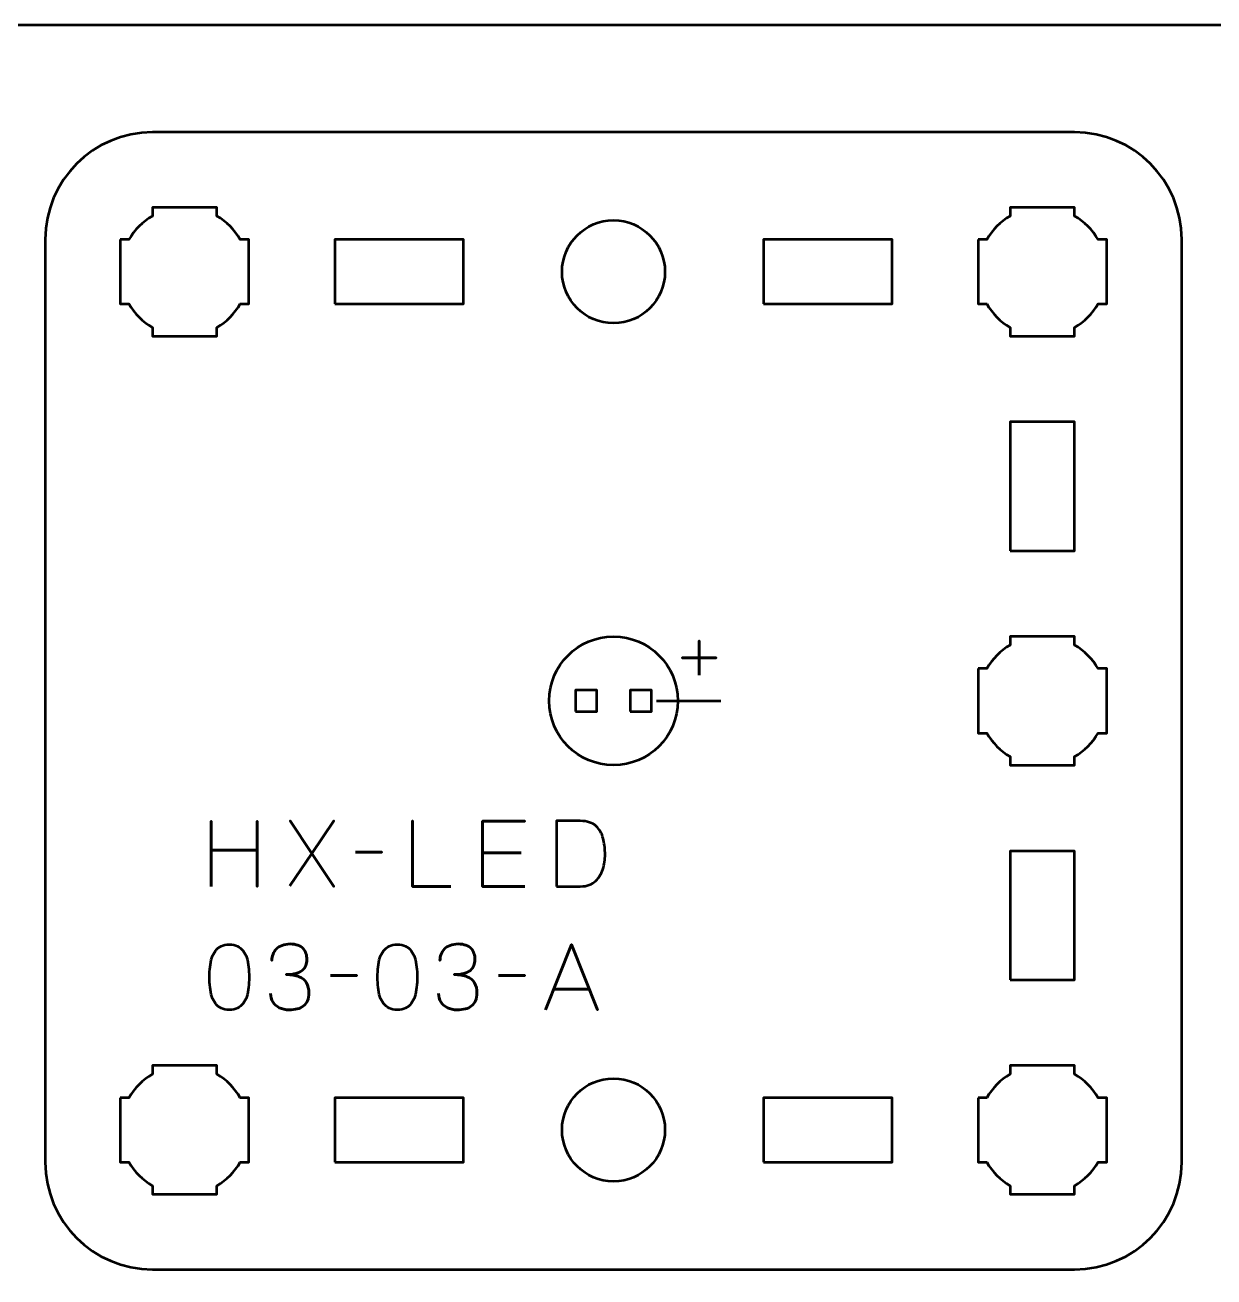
# Model space of a CAD drawing. Header units: centimetres. Extents: x -21 to 0, y -29.7 to 0.
# Drawn here: x -17.14 to -11.6, y -5.84 to 0 of the extents above; entities that cross this region are included whole.
import ezdxf

# ---------------------------------------------------------------- set-up
doc = ezdxf.new("R2010")
doc.units = ezdxf.units.CM
doc.header["$MEASUREMENT"] = 0
doc.layers.add('Layer 1', color=7, linetype='Continuous')

msp = doc.modelspace()

# ---------------------------------------------------------------- linework, layer by layer
at = {"layer": 'Layer 1', "lineweight": 53}
for points in [[(-15.7, -1.3), (-15.1, -1.3), (-15.1, -1), (-15.7, -1), (-15.7, -1.3)], [(-13.7, -1.3), (-13.1, -1.3), (-13.1, -1), (-13.7, -1), (-13.7, -1.3)], [(-12.55, -2.45), (-12.25, -2.45), (-12.25, -1.85), (-12.55, -1.85), (-12.55, -2.45)], [(-14.577, -3.2), (-14.477, -3.2), (-14.477, -3.1), (-14.577, -3.1), (-14.577, -3.2)], [(-14.323, -3.2), (-14.223, -3.2), (-14.223, -3.1), (-14.323, -3.1), (-14.323, -3.2)], [(-12.55, -4.45), (-12.25, -4.45), (-12.25, -3.85), (-12.55, -3.85), (-12.55, -4.45)], [(-15.7, -5.3), (-15.1, -5.3), (-15.1, -5), (-15.7, -5), (-15.7, -5.3)], [(-13.7, -5.3), (-13.1, -5.3), (-13.1, -5), (-13.7, -5), (-13.7, -5.3)]]:
    msp.add_lwpolyline(points, close=True, dxfattribs=at)
for centre in [(-14.4, -1.15), (-14.4, -5.15)]:
    msp.add_ellipse(centre, major_axis=(0, 0.24), ratio=1, dxfattribs=at)
at = {"layer": 'Layer 1', "color": 5, "lineweight": 53}
msp.add_ellipse((-14.4, -3.15), major_axis=(0, 0.3), ratio=1, dxfattribs=at)
at = {"layer": 'Layer 1', "color": 1, "lineweight": 53}
msp.add_open_spline([(-21.00003, -29.19995), (-21.00003, -29.19995), (-21.00003, -5.29992), (-21.00003, -5.29992), (-21.00003, -5.29992), (-21.00003, -5.21709), (-20.93286, -5.14992), (-20.85003, -5.14992), (-20.85003, -5.14992), (-20.7672, -5.14992), (-20.70003, -5.08275), (-20.70003, -4.99992), (-20.70003, -4.99992), (-20.70003, -4.91709), (-20.7672, -4.84992), (-20.85003, -4.84992), (-20.85003, -4.84992), (-20.93286, -4.84992), (-21.00003, -4.78275), (-21.00003, -4.69992), (-21.00003, -4.69992), (-21.00003, -4.61709), (-20.93286, -4.54992), (-20.85003, -4.54992), (-20.85003, -4.54992), (-20.7672, -4.54992), (-20.70003, -4.48275), (-20.70003, -4.39992), (-20.70003, -4.39992), (-20.70003, -4.31709), (-20.7672, -4.24992), (-20.85003, -4.24992), (-20.85003, -4.24992), (-20.93286, -4.24992), (-21.00003, -4.18275), (-21.00003, -4.09992), (-21.00003, -4.09992), (-21.00003, -4.01709), (-20.93286, -3.94992), (-20.85003, -3.94992), (-20.85003, -3.94992), (-20.7672, -3.94992), (-20.70003, -3.88275), (-20.70003, -3.79992), (-20.70003, -3.79992), (-20.70003, -3.71709), (-20.7672, -3.64992), (-20.85003, -3.64992), (-20.85003, -3.64992), (-20.93286, -3.64992), (-21.00003, -3.58275), (-21.00003, -3.49992), (-21.00003, -3.49992), (-21.00003, -3.41709), (-20.93286, -3.34992), (-20.85003, -3.34992), (-20.85003, -3.34992), (-20.7672, -3.34992), (-20.70003, -3.28275), (-20.70003, -3.19992), (-20.70003, -3.19992), (-20.70003, -3.11709), (-20.7672, -3.04992), (-20.85003, -3.04992), (-20.85003, -3.04992), (-20.93286, -3.04992), (-21.00003, -2.98275), (-21.00003, -2.89992), (-21.00003, -2.89992), (-21.00003, -2.81709), (-20.93286, -2.74992), (-20.85003, -2.74992), (-20.85003, -2.74992), (-20.7672, -2.74992), (-20.70003, -2.68275), (-20.70003, -2.59992), (-20.70003, -2.59992), (-20.70003, -2.51709), (-20.7672, -2.44992), (-20.85003, -2.44992), (-20.85003, -2.44992), (-20.93286, -2.44992), (-21.00003, -2.38275), (-21.00003, -2.29992), (-21.00003, -2.29992), (-21.00003, -2.21709), (-20.93286, -2.14992), (-20.85003, -2.14992), (-20.85003, -2.14992), (-20.7672, -2.14992), (-20.70003, -2.08275), (-20.70003, -1.99992), (-20.70003, -1.99992), (-20.70003, -1.91709), (-20.7672, -1.84992), (-20.85003, -1.84992), (-20.85003, -1.84992), (-20.93286, -1.84992), (-21.00003, -1.78275), (-21.00003, -1.69992), (-21.00003, -1.69992), (-21.00003, -1.61709), (-20.93286, -1.54992), (-20.85003, -1.54992), (-20.85003, -1.54992), (-20.7672, -1.54992), (-20.70003, -1.48275), (-20.70003, -1.39992), (-20.70003, -1.39992), (-20.70003, -1.31709), (-20.7672, -1.24992), (-20.85003, -1.24992), (-20.85003, -1.24992), (-20.93286, -1.24992), (-21.00003, -1.18275), (-21.00003, -1.09992), (-21.00003, -1.09992), (-21.00003, -1.09992), (-21.00003, -0.49992), (-21.00003, -0.49992), (-21.00003, -0.49992), (-21.00003, -0.22295), (-20.77694, 0.00004), (-20.49994, 0.00004), (-20.49994, 0.00004), (-20.49994, 0.00004), (-0.50008, 0.00004), (-0.50008, 0.00004), (-0.50008, 0.00004), (-0.22294, 0.00004), (0.00002, -0.22295), (0.00002, -0.49992), (0.00002, -0.49992), (0.00002, -0.49992), (0.00002, -29.19995), (0.00002, -29.19995), (0.00002, -29.19995), (0.00002, -29.47695), (-0.22294, -29.70004), (-0.50008, -29.70004), (-0.50008, -29.70004), (-0.50008, -29.70004), (-20.49994, -29.70004), (-20.49994, -29.70004), (-20.49994, -29.70004), (-20.77694, -29.70004), (-21.00003, -29.47695), (-21.00003, -29.19995)], degree=3, knots=[0, 0, 0, 0, 0.027027, 0.027027, 0.027027, 0.027027, 0.0540541, 0.0540541, 0.0540541, 0.0540541, 0.0810811, 0.0810811, 0.0810811, 0.0810811, 0.1081081, 0.1081081, 0.1081081, 0.1081081, 0.1351351, 0.1351351, 0.1351351, 0.1351351, 0.1621622, 0.1621622, 0.1621622, 0.1621622, 0.1891892, 0.1891892, 0.1891892, 0.1891892, 0.2162162, 0.2162162, 0.2162162, 0.2162162, 0.2432432, 0.2432432, 0.2432432, 0.2432432, 0.2702703, 0.2702703, 0.2702703, 0.2702703, 0.2972973, 0.2972973, 0.2972973, 0.2972973, 0.3243243, 0.3243243, 0.3243243, 0.3243243, 0.3513514, 0.3513514, 0.3513514, 0.3513514, 0.3783784, 0.3783784, 0.3783784, 0.3783784, 0.4054054, 0.4054054, 0.4054054, 0.4054054, 0.4324324, 0.4324324, 0.4324324, 0.4324324, 0.4594595, 0.4594595, 0.4594595, 0.4594595, 0.4864865, 0.4864865, 0.4864865, 0.4864865, 0.5135135, 0.5135135, 0.5135135, 0.5135135, 0.5405405, 0.5405405, 0.5405405, 0.5405405, 0.5675676, 0.5675676, 0.5675676, 0.5675676, 0.5945946, 0.5945946, 0.5945946, 0.5945946, 0.6216216, 0.6216216, 0.6216216, 0.6216216, 0.6486486, 0.6486486, 0.6486486, 0.6486486, 0.6756757, 0.6756757, 0.6756757, 0.6756757, 0.7027027, 0.7027027, 0.7027027, 0.7027027, 0.7297297, 0.7297297, 0.7297297, 0.7297297, 0.7567568, 0.7567568, 0.7567568, 0.7567568, 0.7837838, 0.7837838, 0.7837838, 0.7837838, 0.8108108, 0.8108108, 0.8108108, 0.8108108, 0.8378378, 0.8378378, 0.8378378, 0.8378378, 0.8648649, 0.8648649, 0.8648649, 0.8648649, 0.8918919, 0.8918919, 0.8918919, 0.8918919, 0.9189189, 0.9189189, 0.9189189, 0.9189189, 0.9459459, 0.9459459, 0.9459459, 0.9459459, 0.972973, 0.972973, 0.972973, 0.972973, 1, 1, 1, 1], dxfattribs=at)
at = {"layer": 'Layer 1', "color": 3, "lineweight": 53}
msp.add_open_spline([(-17.05, -5.3), (-17.05, -5.3), (-17.05, -1), (-17.05, -1), (-17.05, -1), (-17.05, -0.72391), (-16.82609, -0.5), (-16.55, -0.5), (-16.55, -0.5), (-16.55, -0.5), (-12.25, -0.5), (-12.25, -0.5), (-12.25, -0.5), (-11.97391, -0.5), (-11.75, -0.72391), (-11.75, -1), (-11.75, -1), (-11.75, -1), (-11.75, -5.3), (-11.75, -5.3), (-11.75, -5.3), (-11.75, -5.57609), (-11.97391, -5.8), (-12.25, -5.8), (-12.25, -5.8), (-12.25, -5.8), (-16.55, -5.8), (-16.55, -5.8), (-16.55, -5.8), (-16.82609, -5.8), (-17.05, -5.57609), (-17.05, -5.3)], degree=3, knots=[0, 0, 0, 0, 0.125, 0.125, 0.125, 0.125, 0.25, 0.25, 0.25, 0.25, 0.375, 0.375, 0.375, 0.375, 0.5, 0.5, 0.5, 0.5, 0.625, 0.625, 0.625, 0.625, 0.75, 0.75, 0.75, 0.75, 0.875, 0.875, 0.875, 0.875, 1, 1, 1, 1], dxfattribs=at)
at = {"layer": 'Layer 1', "lineweight": 53}
for points in [[(-16.7, -1), (-16.7, -1), (-16.65985, -1), (-16.65985, -1), (-16.65985, -1), (-16.6335, -0.95447), (-16.59553, -0.9165), (-16.55, -0.89015), (-16.55, -0.89015), (-16.55, -0.89015), (-16.55, -0.85), (-16.55, -0.85), (-16.55, -0.85), (-16.55, -0.85), (-16.4, -0.85), (-16.4, -0.85), (-16.4, -0.85), (-16.4, -0.85), (-16.25, -0.85), (-16.25, -0.85), (-16.25, -0.85), (-16.25, -0.85), (-16.25, -0.89015), (-16.25, -0.89015), (-16.25, -0.89015), (-16.20447, -0.9165), (-16.1665, -0.95447), (-16.14015, -1), (-16.14015, -1), (-16.14015, -1), (-16.1, -1), (-16.1, -1), (-16.1, -1), (-16.1, -1), (-16.1, -1.15), (-16.1, -1.15), (-16.1, -1.15), (-16.1, -1.15), (-16.1, -1.3), (-16.1, -1.3), (-16.1, -1.3), (-16.1, -1.3), (-16.14015, -1.3), (-16.14015, -1.3), (-16.14015, -1.3), (-16.1665, -1.34553), (-16.20447, -1.3835), (-16.25, -1.40985), (-16.25, -1.40985), (-16.25, -1.40985), (-16.25, -1.45), (-16.25, -1.45), (-16.25, -1.45), (-16.25, -1.45), (-16.4, -1.45), (-16.4, -1.45), (-16.4, -1.45), (-16.4, -1.45), (-16.55, -1.45), (-16.55, -1.45), (-16.55, -1.45), (-16.55, -1.45), (-16.55, -1.40985), (-16.55, -1.40985), (-16.55, -1.40985), (-16.59553, -1.3835), (-16.6335, -1.34553), (-16.65985, -1.3), (-16.65985, -1.3), (-16.65985, -1.3), (-16.7, -1.3), (-16.7, -1.3), (-16.7, -1.3), (-16.7, -1.3), (-16.7, -1.15), (-16.7, -1.15), (-16.7, -1.15), (-16.7, -1.15), (-16.7, -1), (-16.7, -1)], [(-12.7, -1), (-12.7, -1), (-12.65985, -1), (-12.65985, -1), (-12.65985, -1), (-12.6335, -0.95447), (-12.59553, -0.9165), (-12.55, -0.89015), (-12.55, -0.89015), (-12.55, -0.89015), (-12.55, -0.85), (-12.55, -0.85), (-12.55, -0.85), (-12.55, -0.85), (-12.4, -0.85), (-12.4, -0.85), (-12.4, -0.85), (-12.4, -0.85), (-12.25, -0.85), (-12.25, -0.85), (-12.25, -0.85), (-12.25, -0.85), (-12.25, -0.89015), (-12.25, -0.89015), (-12.25, -0.89015), (-12.20447, -0.9165), (-12.1665, -0.95447), (-12.14015, -1), (-12.14015, -1), (-12.14015, -1), (-12.1, -1), (-12.1, -1), (-12.1, -1), (-12.1, -1), (-12.1, -1.15), (-12.1, -1.15), (-12.1, -1.15), (-12.1, -1.15), (-12.1, -1.3), (-12.1, -1.3), (-12.1, -1.3), (-12.1, -1.3), (-12.14015, -1.3), (-12.14015, -1.3), (-12.14015, -1.3), (-12.1665, -1.34553), (-12.20447, -1.3835), (-12.25, -1.40985), (-12.25, -1.40985), (-12.25, -1.40985), (-12.25, -1.45), (-12.25, -1.45), (-12.25, -1.45), (-12.25, -1.45), (-12.4, -1.45), (-12.4, -1.45), (-12.4, -1.45), (-12.4, -1.45), (-12.55, -1.45), (-12.55, -1.45), (-12.55, -1.45), (-12.55, -1.45), (-12.55, -1.40985), (-12.55, -1.40985), (-12.55, -1.40985), (-12.59553, -1.3835), (-12.6335, -1.34553), (-12.65985, -1.3), (-12.65985, -1.3), (-12.65985, -1.3), (-12.7, -1.3), (-12.7, -1.3), (-12.7, -1.3), (-12.7, -1.3), (-12.7, -1.15), (-12.7, -1.15), (-12.7, -1.15), (-12.7, -1.15), (-12.7, -1), (-12.7, -1)], [(-12.7, -3), (-12.7, -3), (-12.65985, -3), (-12.65985, -3), (-12.65985, -3), (-12.6335, -2.95447), (-12.59553, -2.9165), (-12.55, -2.89015), (-12.55, -2.89015), (-12.55, -2.89015), (-12.55, -2.85), (-12.55, -2.85), (-12.55, -2.85), (-12.55, -2.85), (-12.4, -2.85), (-12.4, -2.85), (-12.4, -2.85), (-12.4, -2.85), (-12.25, -2.85), (-12.25, -2.85), (-12.25, -2.85), (-12.25, -2.85), (-12.25, -2.89015), (-12.25, -2.89015), (-12.25, -2.89015), (-12.20447, -2.9165), (-12.1665, -2.95447), (-12.14015, -3), (-12.14015, -3), (-12.14015, -3), (-12.1, -3), (-12.1, -3), (-12.1, -3), (-12.1, -3), (-12.1, -3.15), (-12.1, -3.15), (-12.1, -3.15), (-12.1, -3.15), (-12.1, -3.3), (-12.1, -3.3), (-12.1, -3.3), (-12.1, -3.3), (-12.14015, -3.3), (-12.14015, -3.3), (-12.14015, -3.3), (-12.1665, -3.34553), (-12.20447, -3.3835), (-12.25, -3.40985), (-12.25, -3.40985), (-12.25, -3.40985), (-12.25, -3.45), (-12.25, -3.45), (-12.25, -3.45), (-12.25, -3.45), (-12.4, -3.45), (-12.4, -3.45), (-12.4, -3.45), (-12.4, -3.45), (-12.55, -3.45), (-12.55, -3.45), (-12.55, -3.45), (-12.55, -3.45), (-12.55, -3.40985), (-12.55, -3.40985), (-12.55, -3.40985), (-12.59553, -3.3835), (-12.6335, -3.34553), (-12.65985, -3.3), (-12.65985, -3.3), (-12.65985, -3.3), (-12.7, -3.3), (-12.7, -3.3), (-12.7, -3.3), (-12.7, -3.3), (-12.7, -3.15), (-12.7, -3.15), (-12.7, -3.15), (-12.7, -3.15), (-12.7, -3), (-12.7, -3)], [(-16.7, -5), (-16.7, -5), (-16.65985, -5), (-16.65985, -5), (-16.65985, -5), (-16.6335, -4.95447), (-16.59553, -4.9165), (-16.55, -4.89015), (-16.55, -4.89015), (-16.55, -4.89015), (-16.55, -4.85), (-16.55, -4.85), (-16.55, -4.85), (-16.55, -4.85), (-16.4, -4.85), (-16.4, -4.85), (-16.4, -4.85), (-16.4, -4.85), (-16.25, -4.85), (-16.25, -4.85), (-16.25, -4.85), (-16.25, -4.85), (-16.25, -4.89015), (-16.25, -4.89015), (-16.25, -4.89015), (-16.20447, -4.9165), (-16.1665, -4.95447), (-16.14015, -5), (-16.14015, -5), (-16.14015, -5), (-16.1, -5), (-16.1, -5), (-16.1, -5), (-16.1, -5), (-16.1, -5.15), (-16.1, -5.15), (-16.1, -5.15), (-16.1, -5.15), (-16.1, -5.3), (-16.1, -5.3), (-16.1, -5.3), (-16.1, -5.3), (-16.14015, -5.3), (-16.14015, -5.3), (-16.14015, -5.3), (-16.1665, -5.34553), (-16.20447, -5.3835), (-16.25, -5.40985), (-16.25, -5.40985), (-16.25, -5.40985), (-16.25, -5.45), (-16.25, -5.45), (-16.25, -5.45), (-16.25, -5.45), (-16.4, -5.45), (-16.4, -5.45), (-16.4, -5.45), (-16.4, -5.45), (-16.55, -5.45), (-16.55, -5.45), (-16.55, -5.45), (-16.55, -5.45), (-16.55, -5.40985), (-16.55, -5.40985), (-16.55, -5.40985), (-16.59553, -5.3835), (-16.6335, -5.34553), (-16.65985, -5.3), (-16.65985, -5.3), (-16.65985, -5.3), (-16.7, -5.3), (-16.7, -5.3), (-16.7, -5.3), (-16.7, -5.3), (-16.7, -5.15), (-16.7, -5.15), (-16.7, -5.15), (-16.7, -5.15), (-16.7, -5), (-16.7, -5)], [(-12.7, -5), (-12.7, -5), (-12.65985, -5), (-12.65985, -5), (-12.65985, -5), (-12.6335, -4.95447), (-12.59553, -4.9165), (-12.55, -4.89015), (-12.55, -4.89015), (-12.55, -4.89015), (-12.55, -4.85), (-12.55, -4.85), (-12.55, -4.85), (-12.55, -4.85), (-12.4, -4.85), (-12.4, -4.85), (-12.4, -4.85), (-12.4, -4.85), (-12.25, -4.85), (-12.25, -4.85), (-12.25, -4.85), (-12.25, -4.85), (-12.25, -4.89015), (-12.25, -4.89015), (-12.25, -4.89015), (-12.20447, -4.9165), (-12.1665, -4.95447), (-12.14015, -5), (-12.14015, -5), (-12.14015, -5), (-12.1, -5), (-12.1, -5), (-12.1, -5), (-12.1, -5), (-12.1, -5.15), (-12.1, -5.15), (-12.1, -5.15), (-12.1, -5.15), (-12.1, -5.3), (-12.1, -5.3), (-12.1, -5.3), (-12.1, -5.3), (-12.14015, -5.3), (-12.14015, -5.3), (-12.14015, -5.3), (-12.1665, -5.34553), (-12.20447, -5.3835), (-12.25, -5.40985), (-12.25, -5.40985), (-12.25, -5.40985), (-12.25, -5.45), (-12.25, -5.45), (-12.25, -5.45), (-12.25, -5.45), (-12.4, -5.45), (-12.4, -5.45), (-12.4, -5.45), (-12.4, -5.45), (-12.55, -5.45), (-12.55, -5.45), (-12.55, -5.45), (-12.55, -5.45), (-12.55, -5.40985), (-12.55, -5.40985), (-12.55, -5.40985), (-12.59553, -5.3835), (-12.6335, -5.34553), (-12.65985, -5.3), (-12.65985, -5.3), (-12.65985, -5.3), (-12.7, -5.3), (-12.7, -5.3), (-12.7, -5.3), (-12.7, -5.3), (-12.7, -5.15), (-12.7, -5.15), (-12.7, -5.15), (-12.7, -5.15), (-12.7, -5), (-12.7, -5)]]:
    msp.add_open_spline(points, degree=3, knots=[0, 0, 0, 0, 0.05, 0.05, 0.05, 0.05, 0.1, 0.1, 0.1, 0.1, 0.15, 0.15, 0.15, 0.15, 0.2, 0.2, 0.2, 0.2, 0.25, 0.25, 0.25, 0.25, 0.3, 0.3, 0.3, 0.3, 0.35, 0.35, 0.35, 0.35, 0.4, 0.4, 0.4, 0.4, 0.45, 0.45, 0.45, 0.45, 0.5, 0.5, 0.5, 0.5, 0.55, 0.55, 0.55, 0.55, 0.6, 0.6, 0.6, 0.6, 0.65, 0.65, 0.65, 0.65, 0.7, 0.7, 0.7, 0.7, 0.75, 0.75, 0.75, 0.75, 0.8, 0.8, 0.8, 0.8, 0.85, 0.85, 0.85, 0.85, 0.9, 0.9, 0.9, 0.9, 0.95, 0.95, 0.95, 0.95, 1, 1, 1, 1], dxfattribs=at)
at = {"layer": 'Layer 1', "color": 5, "lineweight": 53}
for points, knots in [([(-14, -3.02959), (-14, -3.02959), (-14, -2.95), (-14, -2.95), (-14, -2.95), (-14, -2.95), (-14.07916, -2.95), (-14.07916, -2.95), (-14.07916, -2.95), (-14.07916, -2.95), (-14, -2.95), (-14, -2.95), (-14, -2.95), (-14, -2.95), (-14, -2.87042), (-14, -2.87042), (-14, -2.87042), (-14, -2.87042), (-14, -2.95), (-14, -2.95), (-14, -2.95), (-14, -2.95), (-13.92083, -2.95), (-13.92083, -2.95), (-13.92083, -2.95), (-13.92083, -2.95), (-14, -2.95), (-14, -2.95), (-14, -2.95), (-14, -2.95), (-14, -3.02959), (-14, -3.02959)], [0, 0, 0, 0, 0.125, 0.125, 0.125, 0.125, 0.25, 0.25, 0.25, 0.25, 0.375, 0.375, 0.375, 0.375, 0.5, 0.5, 0.5, 0.5, 0.625, 0.625, 0.625, 0.625, 0.75, 0.75, 0.75, 0.75, 0.875, 0.875, 0.875, 0.875, 1, 1, 1, 1]), ([(-16.27632, -4.01494), (-16.27632, -4.01494), (-16.27632, -3.84603), (-16.27632, -3.84603), (-16.27632, -3.84603), (-16.27632, -3.84603), (-16.06085, -3.84603), (-16.06085, -3.84603), (-16.06085, -3.84603), (-16.06085, -3.84603), (-16.06085, -4.01494), (-16.06085, -4.01494), (-16.06085, -4.01494), (-16.06085, -4.01494), (-16.06085, -3.71014), (-16.06085, -3.71014), (-16.06085, -3.71014), (-16.06085, -3.71014), (-16.06085, -3.84603), (-16.06085, -3.84603), (-16.06085, -3.84603), (-16.06085, -3.84603), (-16.27632, -3.84603), (-16.27632, -3.84603), (-16.27632, -3.84603), (-16.27632, -3.84603), (-16.27632, -3.71014), (-16.27632, -3.71014), (-16.27632, -3.71014), (-16.27632, -3.71014), (-16.27632, -4.01494), (-16.27632, -4.01494)], [0, 0, 0, 0, 0.125, 0.125, 0.125, 0.125, 0.25, 0.25, 0.25, 0.25, 0.375, 0.375, 0.375, 0.375, 0.5, 0.5, 0.5, 0.5, 0.625, 0.625, 0.625, 0.625, 0.75, 0.75, 0.75, 0.75, 0.875, 0.875, 0.875, 0.875, 1, 1, 1, 1]), ([(-15.90887, -4.01282), (-15.90887, -4.01282), (-15.80642, -3.86127), (-15.80642, -3.86127), (-15.80642, -3.86127), (-15.80642, -3.86127), (-15.90718, -3.70972), (-15.90718, -3.70972), (-15.90718, -3.70972), (-15.90718, -3.70972), (-15.80642, -3.86127), (-15.80642, -3.86127), (-15.80642, -3.86127), (-15.80642, -3.86127), (-15.7044, -3.70972), (-15.7044, -3.70972), (-15.7044, -3.70972), (-15.7044, -3.70972), (-15.80642, -3.86127), (-15.80642, -3.86127), (-15.80642, -3.86127), (-15.80642, -3.86127), (-15.7044, -4.01494), (-15.7044, -4.01494), (-15.7044, -4.01494), (-15.7044, -4.01494), (-15.80642, -3.86127), (-15.80642, -3.86127), (-15.80642, -3.86127), (-15.80642, -3.86127), (-15.90887, -4.01282), (-15.90887, -4.01282)], [0, 0, 0, 0, 0.125, 0.125, 0.125, 0.125, 0.25, 0.25, 0.25, 0.25, 0.375, 0.375, 0.375, 0.375, 0.5, 0.5, 0.5, 0.5, 0.625, 0.625, 0.625, 0.625, 0.75, 0.75, 0.75, 0.75, 0.875, 0.875, 0.875, 0.875, 1, 1, 1, 1]), ([(-15.15916, -4.01494), (-15.15916, -4.01494), (-15.33738, -4.01494), (-15.33738, -4.01494), (-15.33738, -4.01494), (-15.33738, -4.01494), (-15.33738, -3.70972), (-15.33738, -3.70972), (-15.33738, -3.70972), (-15.33738, -3.70972), (-15.33738, -4.01494), (-15.33738, -4.01494), (-15.33738, -4.01494), (-15.33738, -4.01494), (-15.15916, -4.01494), (-15.15916, -4.01494)], [0, 0, 0, 0, 0.25, 0.25, 0.25, 0.25, 0.5, 0.5, 0.5, 0.5, 0.75, 0.75, 0.75, 0.75, 1, 1, 1, 1]), ([(-14.81415, -4.01494), (-14.81415, -4.01494), (-15.01142, -4.01494), (-15.01142, -4.01494), (-15.01142, -4.01494), (-15.01142, -4.01494), (-15.01142, -3.71141), (-15.01142, -3.71141), (-15.01142, -3.71141), (-15.01142, -3.71141), (-14.81415, -3.71141), (-14.81415, -3.71141), (-14.81415, -3.71141), (-14.81415, -3.71141), (-15.01142, -3.71141), (-15.01142, -3.71141), (-15.01142, -3.71141), (-15.01142, -3.71141), (-15.01142, -4.01494), (-15.01142, -4.01494), (-15.01142, -4.01494), (-15.01142, -4.01494), (-14.81415, -4.01494), (-14.81415, -4.01494)], [0, 0, 0, 0, 0.1666667, 0.1666667, 0.1666667, 0.1666667, 0.3333333, 0.3333333, 0.3333333, 0.3333333, 0.5, 0.5, 0.5, 0.5, 0.6666667, 0.6666667, 0.6666667, 0.6666667, 0.8333333, 0.8333333, 0.8333333, 0.8333333, 1, 1, 1, 1]), ([(-14.66514, -4.01494), (-14.66514, -4.01494), (-14.66514, -3.70972), (-14.66514, -3.70972), (-14.66514, -3.70972), (-14.66514, -3.70972), (-14.55507, -3.70972), (-14.55507, -3.70972), (-14.55507, -3.70972), (-14.53835, -3.70979), (-14.52389, -3.71198), (-14.51168, -3.71628), (-14.51168, -3.71628), (-14.49955, -3.72058), (-14.48925, -3.72651), (-14.48092, -3.73399), (-14.48092, -3.73399), (-14.47253, -3.74154), (-14.46575, -3.75022), (-14.46046, -3.75995), (-14.46046, -3.75995), (-14.45517, -3.76976), (-14.45108, -3.7802), (-14.44818, -3.79128), (-14.44818, -3.79128), (-14.44529, -3.80229), (-14.44325, -3.81351), (-14.44198, -3.82486), (-14.44198, -3.82486), (-14.44071, -3.83622), (-14.43986, -3.84723), (-14.43951, -3.85788), (-14.43951, -3.85788), (-14.43901, -3.86854), (-14.43936, -3.87976), (-14.44049, -3.89154), (-14.44049, -3.89154), (-14.44162, -3.90332), (-14.44374, -3.9151), (-14.44691, -3.92682), (-14.44691, -3.92682), (-14.45002, -3.93853), (-14.45446, -3.94968), (-14.46018, -3.96019), (-14.46018, -3.96019), (-14.46582, -3.97077), (-14.47302, -3.98016), (-14.48163, -3.98834), (-14.48163, -3.98834), (-14.49031, -3.99653), (-14.50068, -4.00302), (-14.51281, -4.00774), (-14.51281, -4.00774), (-14.52495, -4.01247), (-14.53906, -4.01487), (-14.55507, -4.01494), (-14.55507, -4.01494), (-14.55507, -4.01494), (-14.66514, -4.01494), (-14.66514, -4.01494)], [0, 0, 0, 0, 0.0666667, 0.0666667, 0.0666667, 0.0666667, 0.1333333, 0.1333333, 0.1333333, 0.1333333, 0.2, 0.2, 0.2, 0.2, 0.2666667, 0.2666667, 0.2666667, 0.2666667, 0.3333333, 0.3333333, 0.3333333, 0.3333333, 0.4, 0.4, 0.4, 0.4, 0.4666667, 0.4666667, 0.4666667, 0.4666667, 0.5333333, 0.5333333, 0.5333333, 0.5333333, 0.6, 0.6, 0.6, 0.6, 0.6666667, 0.6666667, 0.6666667, 0.6666667, 0.7333333, 0.7333333, 0.7333333, 0.7333333, 0.8, 0.8, 0.8, 0.8, 0.8666667, 0.8666667, 0.8666667, 0.8666667, 0.9333333, 0.9333333, 0.9333333, 0.9333333, 1, 1, 1, 1]), ([(-14.66514, -4.01494), (-14.66514, -4.01494), (-14.66514, -3.70972), (-14.66514, -3.70972), (-14.66514, -3.70972), (-14.66514, -3.70972), (-14.55507, -3.70972), (-14.55507, -3.70972), (-14.55507, -3.70972), (-14.53835, -3.70979), (-14.52389, -3.71198), (-14.51168, -3.71628), (-14.51168, -3.71628), (-14.49955, -3.72058), (-14.48925, -3.72651), (-14.48092, -3.73399), (-14.48092, -3.73399), (-14.47253, -3.74154), (-14.46575, -3.75022), (-14.46046, -3.75995), (-14.46046, -3.75995), (-14.45517, -3.76976), (-14.45108, -3.7802), (-14.44818, -3.79128), (-14.44818, -3.79128), (-14.44529, -3.80229), (-14.44325, -3.81351), (-14.44198, -3.82486), (-14.44198, -3.82486), (-14.44071, -3.83622), (-14.43986, -3.84723), (-14.43951, -3.85788), (-14.43951, -3.85788), (-14.43901, -3.86854), (-14.43936, -3.87976), (-14.44049, -3.89154), (-14.44049, -3.89154), (-14.44162, -3.90332), (-14.44374, -3.9151), (-14.44691, -3.92682), (-14.44691, -3.92682), (-14.45002, -3.93853), (-14.45446, -3.94968), (-14.46018, -3.96019), (-14.46018, -3.96019), (-14.46582, -3.97077), (-14.47302, -3.98016), (-14.48163, -3.98834), (-14.48163, -3.98834), (-14.49031, -3.99653), (-14.50068, -4.00302), (-14.51281, -4.00774), (-14.51281, -4.00774), (-14.52495, -4.01247), (-14.53906, -4.01487), (-14.55507, -4.01494), (-14.55507, -4.01494), (-14.55507, -4.01494), (-14.66514, -4.01494), (-14.66514, -4.01494)], [0, 0, 0, 0, 0.0666667, 0.0666667, 0.0666667, 0.0666667, 0.1333333, 0.1333333, 0.1333333, 0.1333333, 0.2, 0.2, 0.2, 0.2, 0.2666667, 0.2666667, 0.2666667, 0.2666667, 0.3333333, 0.3333333, 0.3333333, 0.3333333, 0.4, 0.4, 0.4, 0.4, 0.4666667, 0.4666667, 0.4666667, 0.4666667, 0.5333333, 0.5333333, 0.5333333, 0.5333333, 0.6, 0.6, 0.6, 0.6, 0.6666667, 0.6666667, 0.6666667, 0.6666667, 0.7333333, 0.7333333, 0.7333333, 0.7333333, 0.8, 0.8, 0.8, 0.8, 0.8666667, 0.8666667, 0.8666667, 0.8666667, 0.9333333, 0.9333333, 0.9333333, 0.9333333, 1, 1, 1, 1]), ([(-15.60323, -3.85534), (-15.60323, -3.85534), (-15.48004, -3.85534), (-15.48004, -3.85534), (-15.48004, -3.85534), (-15.48004, -3.85534), (-15.60323, -3.85534), (-15.60323, -3.85534)], [0, 0, 0, 0, 0.5, 0.5, 0.5, 0.5, 1, 1, 1, 1]), ([(-14.83108, -3.85873), (-14.83108, -3.85873), (-15.01142, -3.85873), (-15.01142, -3.85873), (-15.01142, -3.85873), (-15.01142, -3.85873), (-14.83108, -3.85873), (-14.83108, -3.85873)], [0, 0, 0, 0, 0.5, 0.5, 0.5, 0.5, 1, 1, 1, 1]), ([(-16.19144, -4.59025), (-16.17663, -4.59018), (-16.16386, -4.58757), (-16.1532, -4.58249), (-16.1532, -4.58249), (-16.14262, -4.57741), (-16.1338, -4.57014), (-16.12675, -4.5609), (-16.12675, -4.5609), (-16.11976, -4.55159), (-16.11426, -4.54058), (-16.11017, -4.52788), (-16.11017, -4.52788), (-16.10614, -4.51518), (-16.10325, -4.50128), (-16.10163, -4.48604), (-16.10163, -4.48604), (-16.09993, -4.4708), (-16.09909, -4.45478), (-16.09916, -4.43785), (-16.09916, -4.43785), (-16.09909, -4.42099), (-16.09993, -4.40497), (-16.10163, -4.3898), (-16.10163, -4.3898), (-16.10325, -4.37463), (-16.10614, -4.36066), (-16.11017, -4.34796), (-16.11017, -4.34796), (-16.11426, -4.33533), (-16.11976, -4.32433), (-16.12675, -4.31494), (-16.12675, -4.31494), (-16.1338, -4.30563), (-16.14262, -4.29836), (-16.1532, -4.29328), (-16.1532, -4.29328), (-16.16386, -4.28813), (-16.17663, -4.28552), (-16.19144, -4.28545), (-16.19144, -4.28545), (-16.20626, -4.28552), (-16.21903, -4.28813), (-16.22969, -4.29328), (-16.22969, -4.29328), (-16.24027, -4.29836), (-16.24909, -4.30563), (-16.25614, -4.31494), (-16.25614, -4.31494), (-16.26313, -4.32433), (-16.26863, -4.33533), (-16.27272, -4.34796), (-16.27272, -4.34796), (-16.27675, -4.36066), (-16.27964, -4.37463), (-16.28126, -4.3898), (-16.28126, -4.3898), (-16.28295, -4.40497), (-16.2838, -4.42099), (-16.28373, -4.43785), (-16.28373, -4.43785), (-16.2838, -4.45478), (-16.28295, -4.4708), (-16.28126, -4.48604), (-16.28126, -4.48604), (-16.27964, -4.50128), (-16.27675, -4.51518), (-16.27272, -4.52788), (-16.27272, -4.52788), (-16.26863, -4.54058), (-16.26313, -4.55159), (-16.25614, -4.5609), (-16.25614, -4.5609), (-16.24909, -4.57014), (-16.24027, -4.57741), (-16.22969, -4.58249), (-16.22969, -4.58249), (-16.21903, -4.58757), (-16.20626, -4.59018), (-16.19144, -4.59025)], [0, 0, 0, 0, 0.05, 0.05, 0.05, 0.05, 0.1, 0.1, 0.1, 0.1, 0.15, 0.15, 0.15, 0.15, 0.2, 0.2, 0.2, 0.2, 0.25, 0.25, 0.25, 0.25, 0.3, 0.3, 0.3, 0.3, 0.35, 0.35, 0.35, 0.35, 0.4, 0.4, 0.4, 0.4, 0.45, 0.45, 0.45, 0.45, 0.5, 0.5, 0.5, 0.5, 0.55, 0.55, 0.55, 0.55, 0.6, 0.6, 0.6, 0.6, 0.65, 0.65, 0.65, 0.65, 0.7, 0.7, 0.7, 0.7, 0.75, 0.75, 0.75, 0.75, 0.8, 0.8, 0.8, 0.8, 0.85, 0.85, 0.85, 0.85, 0.9, 0.9, 0.9, 0.9, 0.95, 0.95, 0.95, 0.95, 1, 1, 1, 1]), ([(-16.19144, -4.59025), (-16.17663, -4.59018), (-16.16386, -4.58757), (-16.1532, -4.58249), (-16.1532, -4.58249), (-16.14262, -4.57741), (-16.1338, -4.57014), (-16.12675, -4.5609), (-16.12675, -4.5609), (-16.11976, -4.55159), (-16.11426, -4.54058), (-16.11017, -4.52788), (-16.11017, -4.52788), (-16.10614, -4.51518), (-16.10325, -4.50128), (-16.10163, -4.48604), (-16.10163, -4.48604), (-16.09993, -4.4708), (-16.09909, -4.45478), (-16.09916, -4.43785), (-16.09916, -4.43785), (-16.09909, -4.42099), (-16.09993, -4.40497), (-16.10163, -4.3898), (-16.10163, -4.3898), (-16.10325, -4.37463), (-16.10614, -4.36066), (-16.11017, -4.34796), (-16.11017, -4.34796), (-16.11426, -4.33533), (-16.11976, -4.32433), (-16.12675, -4.31494), (-16.12675, -4.31494), (-16.1338, -4.30563), (-16.14262, -4.29836), (-16.1532, -4.29328), (-16.1532, -4.29328), (-16.16386, -4.28813), (-16.17663, -4.28552), (-16.19144, -4.28545), (-16.19144, -4.28545), (-16.20626, -4.28552), (-16.21903, -4.28813), (-16.22969, -4.29328), (-16.22969, -4.29328), (-16.24027, -4.29836), (-16.24909, -4.30563), (-16.25614, -4.31494), (-16.25614, -4.31494), (-16.26313, -4.32433), (-16.26863, -4.33533), (-16.27272, -4.34796), (-16.27272, -4.34796), (-16.27675, -4.36066), (-16.27964, -4.37463), (-16.28126, -4.3898), (-16.28126, -4.3898), (-16.28295, -4.40497), (-16.2838, -4.42099), (-16.28373, -4.43785), (-16.28373, -4.43785), (-16.2838, -4.45478), (-16.28295, -4.4708), (-16.28126, -4.48604), (-16.28126, -4.48604), (-16.27964, -4.50128), (-16.27675, -4.51518), (-16.27272, -4.52788), (-16.27272, -4.52788), (-16.26863, -4.54058), (-16.26313, -4.55159), (-16.25614, -4.5609), (-16.25614, -4.5609), (-16.24909, -4.57014), (-16.24027, -4.57741), (-16.22969, -4.58249), (-16.22969, -4.58249), (-16.21903, -4.58757), (-16.20626, -4.59018), (-16.19144, -4.59025)], [0, 0, 0, 0, 0.05, 0.05, 0.05, 0.05, 0.1, 0.1, 0.1, 0.1, 0.15, 0.15, 0.15, 0.15, 0.2, 0.2, 0.2, 0.2, 0.25, 0.25, 0.25, 0.25, 0.3, 0.3, 0.3, 0.3, 0.35, 0.35, 0.35, 0.35, 0.4, 0.4, 0.4, 0.4, 0.45, 0.45, 0.45, 0.45, 0.5, 0.5, 0.5, 0.5, 0.55, 0.55, 0.55, 0.55, 0.6, 0.6, 0.6, 0.6, 0.65, 0.65, 0.65, 0.65, 0.7, 0.7, 0.7, 0.7, 0.75, 0.75, 0.75, 0.75, 0.8, 0.8, 0.8, 0.8, 0.85, 0.85, 0.85, 0.85, 0.9, 0.9, 0.9, 0.9, 0.95, 0.95, 0.95, 0.95, 1, 1, 1, 1]), ([(-15.99883, -4.51363), (-15.99876, -4.52887), (-15.99523, -4.54213), (-15.98825, -4.55363), (-15.98825, -4.55363), (-15.98126, -4.56506), (-15.97131, -4.57402), (-15.95833, -4.58044), (-15.95833, -4.58044), (-15.94535, -4.58686), (-15.92976, -4.59011), (-15.91162, -4.59025), (-15.91162, -4.59025), (-15.89801, -4.59025), (-15.88566, -4.58884), (-15.87444, -4.58588), (-15.87444, -4.58588), (-15.86329, -4.58291), (-15.8537, -4.57833), (-15.84558, -4.57205), (-15.84558, -4.57205), (-15.83747, -4.56577), (-15.83126, -4.55765), (-15.82682, -4.54778), (-15.82682, -4.54778), (-15.82244, -4.53783), (-15.82026, -4.5259), (-15.82019, -4.51193), (-15.82019, -4.51193), (-15.82011, -4.49331), (-15.82392, -4.47757), (-15.83147, -4.4648), (-15.83147, -4.4648), (-15.83902, -4.45203), (-15.85074, -4.44244), (-15.86647, -4.43588), (-15.86647, -4.43588), (-15.8822, -4.42931), (-15.90238, -4.426), (-15.92686, -4.426), (-15.92686, -4.426), (-15.90859, -4.42607), (-15.89328, -4.42438), (-15.88079, -4.42092), (-15.88079, -4.42092), (-15.86837, -4.41746), (-15.85843, -4.41259), (-15.85095, -4.40624), (-15.85095, -4.40624), (-15.84347, -4.39996), (-15.83804, -4.39248), (-15.83479, -4.38388), (-15.83479, -4.38388), (-15.83147, -4.37534), (-15.82985, -4.36596), (-15.82992, -4.35573), (-15.82992, -4.35573), (-15.82985, -4.34549), (-15.83126, -4.33604), (-15.83408, -4.32729), (-15.83408, -4.32729), (-15.83684, -4.31854), (-15.84135, -4.31085), (-15.84749, -4.30429), (-15.84749, -4.30429), (-15.85363, -4.29773), (-15.86174, -4.29258), (-15.87169, -4.28891), (-15.87169, -4.28891), (-15.88171, -4.28524), (-15.89392, -4.28341), (-15.90824, -4.28334), (-15.90824, -4.28334), (-15.92249, -4.28341), (-15.93498, -4.28552), (-15.94556, -4.28962), (-15.94556, -4.28962), (-15.95622, -4.29371), (-15.96496, -4.29928), (-15.97202, -4.30641), (-15.97202, -4.30641), (-15.979, -4.31353), (-15.98423, -4.32165), (-15.98768, -4.33082), (-15.98768, -4.33082), (-15.99121, -4.33999), (-15.9929, -4.34973), (-15.9929, -4.35996), (-15.9929, -4.35996), (-15.9929, -4.34973), (-15.99121, -4.33999), (-15.98768, -4.33082), (-15.98768, -4.33082), (-15.98423, -4.32165), (-15.979, -4.31353), (-15.97202, -4.30641), (-15.97202, -4.30641), (-15.96496, -4.29928), (-15.95622, -4.29371), (-15.94556, -4.28962), (-15.94556, -4.28962), (-15.93498, -4.28552), (-15.92249, -4.28341), (-15.90824, -4.28334), (-15.90824, -4.28334), (-15.89392, -4.28341), (-15.88171, -4.28524), (-15.87169, -4.28891), (-15.87169, -4.28891), (-15.86174, -4.29258), (-15.85363, -4.29773), (-15.84749, -4.30429), (-15.84749, -4.30429), (-15.84135, -4.31085), (-15.83684, -4.31854), (-15.83408, -4.32729), (-15.83408, -4.32729), (-15.83126, -4.33604), (-15.82985, -4.34549), (-15.82992, -4.35573), (-15.82992, -4.35573), (-15.82985, -4.36596), (-15.83147, -4.37534), (-15.83479, -4.38388), (-15.83479, -4.38388), (-15.83804, -4.39248), (-15.84347, -4.39996), (-15.85095, -4.40624), (-15.85095, -4.40624), (-15.85843, -4.41259), (-15.86837, -4.41746), (-15.88079, -4.42092), (-15.88079, -4.42092), (-15.89328, -4.42438), (-15.90859, -4.42607), (-15.92686, -4.426), (-15.92686, -4.426), (-15.90238, -4.426), (-15.8822, -4.42931), (-15.86647, -4.43588), (-15.86647, -4.43588), (-15.85074, -4.44244), (-15.83902, -4.45203), (-15.83147, -4.4648), (-15.83147, -4.4648), (-15.82392, -4.47757), (-15.82011, -4.49331), (-15.82019, -4.51193), (-15.82019, -4.51193), (-15.82026, -4.5259), (-15.82244, -4.53783), (-15.82682, -4.54778), (-15.82682, -4.54778), (-15.83126, -4.55765), (-15.83747, -4.56577), (-15.84558, -4.57205), (-15.84558, -4.57205), (-15.8537, -4.57833), (-15.86329, -4.58291), (-15.87444, -4.58588), (-15.87444, -4.58588), (-15.88566, -4.58884), (-15.89801, -4.59025), (-15.91162, -4.59025), (-15.91162, -4.59025), (-15.92976, -4.59011), (-15.94535, -4.58686), (-15.95833, -4.58044), (-15.95833, -4.58044), (-15.97131, -4.57402), (-15.98126, -4.56506), (-15.98825, -4.55363), (-15.98825, -4.55363), (-15.99523, -4.54213), (-15.99876, -4.52887), (-15.99883, -4.51363)], [0, 0, 0, 0, 0.0227273, 0.0227273, 0.0227273, 0.0227273, 0.0454545, 0.0454545, 0.0454545, 0.0454545, 0.0681818, 0.0681818, 0.0681818, 0.0681818, 0.0909091, 0.0909091, 0.0909091, 0.0909091, 0.1136364, 0.1136364, 0.1136364, 0.1136364, 0.1363636, 0.1363636, 0.1363636, 0.1363636, 0.1590909, 0.1590909, 0.1590909, 0.1590909, 0.1818182, 0.1818182, 0.1818182, 0.1818182, 0.2045455, 0.2045455, 0.2045455, 0.2045455, 0.2272727, 0.2272727, 0.2272727, 0.2272727, 0.25, 0.25, 0.25, 0.25, 0.2727273, 0.2727273, 0.2727273, 0.2727273, 0.2954545, 0.2954545, 0.2954545, 0.2954545, 0.3181818, 0.3181818, 0.3181818, 0.3181818, 0.3409091, 0.3409091, 0.3409091, 0.3409091, 0.3636364, 0.3636364, 0.3636364, 0.3636364, 0.3863636, 0.3863636, 0.3863636, 0.3863636, 0.4090909, 0.4090909, 0.4090909, 0.4090909, 0.4318182, 0.4318182, 0.4318182, 0.4318182, 0.4545455, 0.4545455, 0.4545455, 0.4545455, 0.4772727, 0.4772727, 0.4772727, 0.4772727, 0.5, 0.5, 0.5, 0.5, 0.5227273, 0.5227273, 0.5227273, 0.5227273, 0.5454545, 0.5454545, 0.5454545, 0.5454545, 0.5681818, 0.5681818, 0.5681818, 0.5681818, 0.5909091, 0.5909091, 0.5909091, 0.5909091, 0.6136364, 0.6136364, 0.6136364, 0.6136364, 0.6363636, 0.6363636, 0.6363636, 0.6363636, 0.6590909, 0.6590909, 0.6590909, 0.6590909, 0.6818182, 0.6818182, 0.6818182, 0.6818182, 0.7045455, 0.7045455, 0.7045455, 0.7045455, 0.7272727, 0.7272727, 0.7272727, 0.7272727, 0.75, 0.75, 0.75, 0.75, 0.7727273, 0.7727273, 0.7727273, 0.7727273, 0.7954545, 0.7954545, 0.7954545, 0.7954545, 0.8181818, 0.8181818, 0.8181818, 0.8181818, 0.8409091, 0.8409091, 0.8409091, 0.8409091, 0.8636364, 0.8636364, 0.8636364, 0.8636364, 0.8863636, 0.8863636, 0.8863636, 0.8863636, 0.9090909, 0.9090909, 0.9090909, 0.9090909, 0.9318182, 0.9318182, 0.9318182, 0.9318182, 0.9545455, 0.9545455, 0.9545455, 0.9545455, 0.9772727, 0.9772727, 0.9772727, 0.9772727, 1, 1, 1, 1]), ([(-15.40786, -4.59025), (-15.39305, -4.59018), (-15.38028, -4.58757), (-15.36962, -4.58249), (-15.36962, -4.58249), (-15.35904, -4.57741), (-15.35022, -4.57014), (-15.34317, -4.5609), (-15.34317, -4.5609), (-15.33618, -4.55159), (-15.33068, -4.54058), (-15.32659, -4.52788), (-15.32659, -4.52788), (-15.32256, -4.51518), (-15.31967, -4.50128), (-15.31805, -4.48604), (-15.31805, -4.48604), (-15.31635, -4.4708), (-15.31551, -4.45478), (-15.31558, -4.43785), (-15.31558, -4.43785), (-15.31551, -4.42099), (-15.31635, -4.40497), (-15.31805, -4.3898), (-15.31805, -4.3898), (-15.31967, -4.37463), (-15.32256, -4.36066), (-15.32659, -4.34796), (-15.32659, -4.34796), (-15.33068, -4.33533), (-15.33618, -4.32433), (-15.34317, -4.31494), (-15.34317, -4.31494), (-15.35022, -4.30563), (-15.35904, -4.29836), (-15.36962, -4.29328), (-15.36962, -4.29328), (-15.38028, -4.28813), (-15.39305, -4.28552), (-15.40786, -4.28545), (-15.40786, -4.28545), (-15.42268, -4.28552), (-15.43545, -4.28813), (-15.44611, -4.29328), (-15.44611, -4.29328), (-15.45669, -4.29836), (-15.46551, -4.30563), (-15.47256, -4.31494), (-15.47256, -4.31494), (-15.47955, -4.32433), (-15.48505, -4.33533), (-15.48914, -4.34796), (-15.48914, -4.34796), (-15.49317, -4.36066), (-15.49606, -4.37463), (-15.49768, -4.3898), (-15.49768, -4.3898), (-15.49937, -4.40497), (-15.50022, -4.42099), (-15.50015, -4.43785), (-15.50015, -4.43785), (-15.50022, -4.45478), (-15.49937, -4.4708), (-15.49768, -4.48604), (-15.49768, -4.48604), (-15.49606, -4.50128), (-15.49317, -4.51518), (-15.48914, -4.52788), (-15.48914, -4.52788), (-15.48505, -4.54058), (-15.47955, -4.55159), (-15.47256, -4.5609), (-15.47256, -4.5609), (-15.46551, -4.57014), (-15.45669, -4.57741), (-15.44611, -4.58249), (-15.44611, -4.58249), (-15.43545, -4.58757), (-15.42268, -4.59018), (-15.40786, -4.59025)], [0, 0, 0, 0, 0.05, 0.05, 0.05, 0.05, 0.1, 0.1, 0.1, 0.1, 0.15, 0.15, 0.15, 0.15, 0.2, 0.2, 0.2, 0.2, 0.25, 0.25, 0.25, 0.25, 0.3, 0.3, 0.3, 0.3, 0.35, 0.35, 0.35, 0.35, 0.4, 0.4, 0.4, 0.4, 0.45, 0.45, 0.45, 0.45, 0.5, 0.5, 0.5, 0.5, 0.55, 0.55, 0.55, 0.55, 0.6, 0.6, 0.6, 0.6, 0.65, 0.65, 0.65, 0.65, 0.7, 0.7, 0.7, 0.7, 0.75, 0.75, 0.75, 0.75, 0.8, 0.8, 0.8, 0.8, 0.85, 0.85, 0.85, 0.85, 0.9, 0.9, 0.9, 0.9, 0.95, 0.95, 0.95, 0.95, 1, 1, 1, 1]), ([(-15.40786, -4.59025), (-15.39305, -4.59018), (-15.38028, -4.58757), (-15.36962, -4.58249), (-15.36962, -4.58249), (-15.35904, -4.57741), (-15.35022, -4.57014), (-15.34317, -4.5609), (-15.34317, -4.5609), (-15.33618, -4.55159), (-15.33068, -4.54058), (-15.32659, -4.52788), (-15.32659, -4.52788), (-15.32256, -4.51518), (-15.31967, -4.50128), (-15.31805, -4.48604), (-15.31805, -4.48604), (-15.31635, -4.4708), (-15.31551, -4.45478), (-15.31558, -4.43785), (-15.31558, -4.43785), (-15.31551, -4.42099), (-15.31635, -4.40497), (-15.31805, -4.3898), (-15.31805, -4.3898), (-15.31967, -4.37463), (-15.32256, -4.36066), (-15.32659, -4.34796), (-15.32659, -4.34796), (-15.33068, -4.33533), (-15.33618, -4.32433), (-15.34317, -4.31494), (-15.34317, -4.31494), (-15.35022, -4.30563), (-15.35904, -4.29836), (-15.36962, -4.29328), (-15.36962, -4.29328), (-15.38028, -4.28813), (-15.39305, -4.28552), (-15.40786, -4.28545), (-15.40786, -4.28545), (-15.42268, -4.28552), (-15.43545, -4.28813), (-15.44611, -4.29328), (-15.44611, -4.29328), (-15.45669, -4.29836), (-15.46551, -4.30563), (-15.47256, -4.31494), (-15.47256, -4.31494), (-15.47955, -4.32433), (-15.48505, -4.33533), (-15.48914, -4.34796), (-15.48914, -4.34796), (-15.49317, -4.36066), (-15.49606, -4.37463), (-15.49768, -4.3898), (-15.49768, -4.3898), (-15.49937, -4.40497), (-15.50022, -4.42099), (-15.50015, -4.43785), (-15.50015, -4.43785), (-15.50022, -4.45478), (-15.49937, -4.4708), (-15.49768, -4.48604), (-15.49768, -4.48604), (-15.49606, -4.50128), (-15.49317, -4.51518), (-15.48914, -4.52788), (-15.48914, -4.52788), (-15.48505, -4.54058), (-15.47955, -4.55159), (-15.47256, -4.5609), (-15.47256, -4.5609), (-15.46551, -4.57014), (-15.45669, -4.57741), (-15.44611, -4.58249), (-15.44611, -4.58249), (-15.43545, -4.58757), (-15.42268, -4.59018), (-15.40786, -4.59025)], [0, 0, 0, 0, 0.05, 0.05, 0.05, 0.05, 0.1, 0.1, 0.1, 0.1, 0.15, 0.15, 0.15, 0.15, 0.2, 0.2, 0.2, 0.2, 0.25, 0.25, 0.25, 0.25, 0.3, 0.3, 0.3, 0.3, 0.35, 0.35, 0.35, 0.35, 0.4, 0.4, 0.4, 0.4, 0.45, 0.45, 0.45, 0.45, 0.5, 0.5, 0.5, 0.5, 0.55, 0.55, 0.55, 0.55, 0.6, 0.6, 0.6, 0.6, 0.65, 0.65, 0.65, 0.65, 0.7, 0.7, 0.7, 0.7, 0.75, 0.75, 0.75, 0.75, 0.8, 0.8, 0.8, 0.8, 0.85, 0.85, 0.85, 0.85, 0.9, 0.9, 0.9, 0.9, 0.95, 0.95, 0.95, 0.95, 1, 1, 1, 1]), ([(-15.21525, -4.51363), (-15.21518, -4.52887), (-15.21165, -4.54213), (-15.20467, -4.55363), (-15.20467, -4.55363), (-15.19768, -4.56506), (-15.18773, -4.57402), (-15.17475, -4.58044), (-15.17475, -4.58044), (-15.16177, -4.58686), (-15.14618, -4.59011), (-15.12804, -4.59025), (-15.12804, -4.59025), (-15.11443, -4.59025), (-15.10208, -4.58884), (-15.09086, -4.58588), (-15.09086, -4.58588), (-15.07971, -4.58291), (-15.07012, -4.57833), (-15.062, -4.57205), (-15.062, -4.57205), (-15.05389, -4.56577), (-15.04768, -4.55765), (-15.04324, -4.54778), (-15.04324, -4.54778), (-15.03886, -4.53783), (-15.03668, -4.5259), (-15.03661, -4.51193), (-15.03661, -4.51193), (-15.03653, -4.49331), (-15.04034, -4.47757), (-15.04789, -4.4648), (-15.04789, -4.4648), (-15.05544, -4.45203), (-15.06716, -4.44244), (-15.08289, -4.43588), (-15.08289, -4.43588), (-15.09862, -4.42931), (-15.1188, -4.426), (-15.14328, -4.426), (-15.14328, -4.426), (-15.12501, -4.42607), (-15.1097, -4.42438), (-15.09721, -4.42092), (-15.09721, -4.42092), (-15.08479, -4.41746), (-15.07485, -4.41259), (-15.06737, -4.40624), (-15.06737, -4.40624), (-15.05989, -4.39996), (-15.05446, -4.39248), (-15.05121, -4.38388), (-15.05121, -4.38388), (-15.04789, -4.37534), (-15.04627, -4.36596), (-15.04634, -4.35573), (-15.04634, -4.35573), (-15.04627, -4.34549), (-15.04768, -4.33604), (-15.0505, -4.32729), (-15.0505, -4.32729), (-15.05326, -4.31854), (-15.05777, -4.31085), (-15.06391, -4.30429), (-15.06391, -4.30429), (-15.07005, -4.29773), (-15.07816, -4.29258), (-15.08811, -4.28891), (-15.08811, -4.28891), (-15.09813, -4.28524), (-15.11034, -4.28341), (-15.12466, -4.28334), (-15.12466, -4.28334), (-15.13891, -4.28341), (-15.1514, -4.28552), (-15.16198, -4.28962), (-15.16198, -4.28962), (-15.17264, -4.29371), (-15.18138, -4.29928), (-15.18844, -4.30641), (-15.18844, -4.30641), (-15.19542, -4.31353), (-15.20065, -4.32165), (-15.2041, -4.33082), (-15.2041, -4.33082), (-15.20763, -4.33999), (-15.20932, -4.34973), (-15.20932, -4.35996), (-15.20932, -4.35996), (-15.20932, -4.34973), (-15.20763, -4.33999), (-15.2041, -4.33082), (-15.2041, -4.33082), (-15.20065, -4.32165), (-15.19542, -4.31353), (-15.18844, -4.30641), (-15.18844, -4.30641), (-15.18138, -4.29928), (-15.17264, -4.29371), (-15.16198, -4.28962), (-15.16198, -4.28962), (-15.1514, -4.28552), (-15.13891, -4.28341), (-15.12466, -4.28334), (-15.12466, -4.28334), (-15.11034, -4.28341), (-15.09813, -4.28524), (-15.08811, -4.28891), (-15.08811, -4.28891), (-15.07816, -4.29258), (-15.07005, -4.29773), (-15.06391, -4.30429), (-15.06391, -4.30429), (-15.05777, -4.31085), (-15.05326, -4.31854), (-15.0505, -4.32729), (-15.0505, -4.32729), (-15.04768, -4.33604), (-15.04627, -4.34549), (-15.04634, -4.35573), (-15.04634, -4.35573), (-15.04627, -4.36596), (-15.04789, -4.37534), (-15.05121, -4.38388), (-15.05121, -4.38388), (-15.05446, -4.39248), (-15.05989, -4.39996), (-15.06737, -4.40624), (-15.06737, -4.40624), (-15.07485, -4.41259), (-15.08479, -4.41746), (-15.09721, -4.42092), (-15.09721, -4.42092), (-15.1097, -4.42438), (-15.12501, -4.42607), (-15.14328, -4.426), (-15.14328, -4.426), (-15.1188, -4.426), (-15.09862, -4.42931), (-15.08289, -4.43588), (-15.08289, -4.43588), (-15.06716, -4.44244), (-15.05544, -4.45203), (-15.04789, -4.4648), (-15.04789, -4.4648), (-15.04034, -4.47757), (-15.03653, -4.49331), (-15.03661, -4.51193), (-15.03661, -4.51193), (-15.03668, -4.5259), (-15.03886, -4.53783), (-15.04324, -4.54778), (-15.04324, -4.54778), (-15.04768, -4.55765), (-15.05389, -4.56577), (-15.062, -4.57205), (-15.062, -4.57205), (-15.07012, -4.57833), (-15.07971, -4.58291), (-15.09086, -4.58588), (-15.09086, -4.58588), (-15.10208, -4.58884), (-15.11443, -4.59025), (-15.12804, -4.59025), (-15.12804, -4.59025), (-15.14618, -4.59011), (-15.16177, -4.58686), (-15.17475, -4.58044), (-15.17475, -4.58044), (-15.18773, -4.57402), (-15.19768, -4.56506), (-15.20467, -4.55363), (-15.20467, -4.55363), (-15.21165, -4.54213), (-15.21518, -4.52887), (-15.21525, -4.51363)], [0, 0, 0, 0, 0.0227273, 0.0227273, 0.0227273, 0.0227273, 0.0454545, 0.0454545, 0.0454545, 0.0454545, 0.0681818, 0.0681818, 0.0681818, 0.0681818, 0.0909091, 0.0909091, 0.0909091, 0.0909091, 0.1136364, 0.1136364, 0.1136364, 0.1136364, 0.1363636, 0.1363636, 0.1363636, 0.1363636, 0.1590909, 0.1590909, 0.1590909, 0.1590909, 0.1818182, 0.1818182, 0.1818182, 0.1818182, 0.2045455, 0.2045455, 0.2045455, 0.2045455, 0.2272727, 0.2272727, 0.2272727, 0.2272727, 0.25, 0.25, 0.25, 0.25, 0.2727273, 0.2727273, 0.2727273, 0.2727273, 0.2954545, 0.2954545, 0.2954545, 0.2954545, 0.3181818, 0.3181818, 0.3181818, 0.3181818, 0.3409091, 0.3409091, 0.3409091, 0.3409091, 0.3636364, 0.3636364, 0.3636364, 0.3636364, 0.3863636, 0.3863636, 0.3863636, 0.3863636, 0.4090909, 0.4090909, 0.4090909, 0.4090909, 0.4318182, 0.4318182, 0.4318182, 0.4318182, 0.4545455, 0.4545455, 0.4545455, 0.4545455, 0.4772727, 0.4772727, 0.4772727, 0.4772727, 0.5, 0.5, 0.5, 0.5, 0.5227273, 0.5227273, 0.5227273, 0.5227273, 0.5454545, 0.5454545, 0.5454545, 0.5454545, 0.5681818, 0.5681818, 0.5681818, 0.5681818, 0.5909091, 0.5909091, 0.5909091, 0.5909091, 0.6136364, 0.6136364, 0.6136364, 0.6136364, 0.6363636, 0.6363636, 0.6363636, 0.6363636, 0.6590909, 0.6590909, 0.6590909, 0.6590909, 0.6818182, 0.6818182, 0.6818182, 0.6818182, 0.7045455, 0.7045455, 0.7045455, 0.7045455, 0.7272727, 0.7272727, 0.7272727, 0.7272727, 0.75, 0.75, 0.75, 0.75, 0.7727273, 0.7727273, 0.7727273, 0.7727273, 0.7954545, 0.7954545, 0.7954545, 0.7954545, 0.8181818, 0.8181818, 0.8181818, 0.8181818, 0.8409091, 0.8409091, 0.8409091, 0.8409091, 0.8636364, 0.8636364, 0.8636364, 0.8636364, 0.8863636, 0.8863636, 0.8863636, 0.8863636, 0.9090909, 0.9090909, 0.9090909, 0.9090909, 0.9318182, 0.9318182, 0.9318182, 0.9318182, 0.9545455, 0.9545455, 0.9545455, 0.9545455, 0.9772727, 0.9772727, 0.9772727, 0.9772727, 1, 1, 1, 1]), ([(-14.71657, -4.59025), (-14.71657, -4.59025), (-14.5955, -4.28503), (-14.5955, -4.28503), (-14.5955, -4.28503), (-14.5955, -4.28503), (-14.474, -4.59025), (-14.474, -4.59025), (-14.474, -4.59025), (-14.474, -4.59025), (-14.5955, -4.28503), (-14.5955, -4.28503), (-14.5955, -4.28503), (-14.5955, -4.28503), (-14.71657, -4.59025), (-14.71657, -4.59025)], [0, 0, 0, 0, 0.25, 0.25, 0.25, 0.25, 0.5, 0.5, 0.5, 0.5, 0.75, 0.75, 0.75, 0.75, 1, 1, 1, 1]), ([(-15.72028, -4.43065), (-15.72028, -4.43065), (-15.59709, -4.43065), (-15.59709, -4.43065), (-15.59709, -4.43065), (-15.59709, -4.43065), (-15.72028, -4.43065), (-15.72028, -4.43065)], [0, 0, 0, 0, 0.5, 0.5, 0.5, 0.5, 1, 1, 1, 1]), ([(-14.9367, -4.43065), (-14.9367, -4.43065), (-14.81351, -4.43065), (-14.81351, -4.43065), (-14.81351, -4.43065), (-14.81351, -4.43065), (-14.9367, -4.43065), (-14.9367, -4.43065)], [0, 0, 0, 0, 0.5, 0.5, 0.5, 0.5, 1, 1, 1, 1]), ([(-14.67847, -4.49415), (-14.67847, -4.49415), (-14.51253, -4.49415), (-14.51253, -4.49415), (-14.51253, -4.49415), (-14.51253, -4.49415), (-14.67847, -4.49415), (-14.67847, -4.49415)], [0, 0, 0, 0, 0.5, 0.5, 0.5, 0.5, 1, 1, 1, 1])]:
    msp.add_open_spline(points, degree=3, knots=knots, dxfattribs=at)
msp.add_open_spline([(-14.2, -3.15), (-14.2, -3.15), (-13.9, -3.15), (-13.9, -3.15)], degree=3, dxfattribs=at)

doc.saveas('drawing.dxf')
